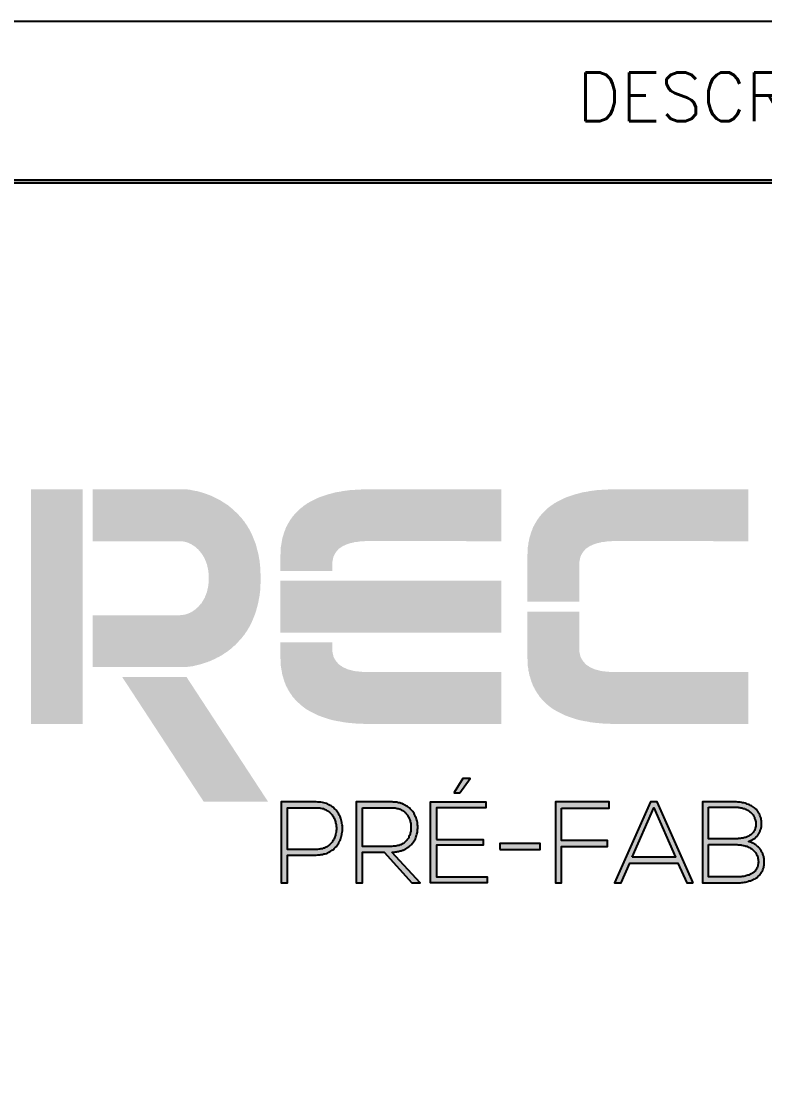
# Model space of a CAD drawing. Header units: centimetres. Extents: x 1658 to 27871, y 8240 to 11444.
# Drawn here: x 10559.9 to 10732, y 8537.5 to 8780.7 of the extents above; entities that cross this region are included whole.
import ezdxf
from ezdxf.enums import TextEntityAlignment as Align

# ---------------------------------------------------------------- set-up
doc = ezdxf.new("R2010")
doc.units = ezdxf.units.CM
doc.header["$LTSCALE"] = 50
doc.header["$MEASUREMENT"] = 0
doc.layers.add('FORMATO-PRECON', color=2, linetype='Continuous')
doc.styles.add('PRECON-ROMANS', font='romans.shx')
doc.styles.add('ROMANS', font='ROMANS.SHX', dxfattribs={"oblique": 15, "height": 3})

# ---------------------------------------------------------------- blocks, each defined once
blk = doc.blocks.new('CARIMBO')
at = {"linetype": 'Continuous', "true_color": 0x9c0000}
for points in [[(-1508.24, 332.34), (-1492.22, 332.34), (-1492.22, 404.68), (-1508.24, 404.68)], [(-1437.4, 377.27), (-1437.4, 377), (-1437.4, 376.8), (-1437.4, 376.52), (-1437.4, 376.25), (-1437.4, 376.05), (-1437.4, 375.77), (-1437.4, 375.57), (-1437.47, 375.36), (-1437.47, 375.09), (-1437.47, 374.89), (-1437.47, 374.68), (-1437.47, 374.48), (-1437.47, 374.27), (-1437.53, 374.07), (-1437.53, 373.86), (-1437.53, 373.66), (-1437.53, 373.45), (-1437.6, 373.25), (-1437.6, 372.84), (-1437.67, 372.5), (-1437.74, 372.09), (-1437.74, 371.75), (-1437.81, 371.41), (-1437.88, 371.07), (-1437.94, 370.8), (-1438.08, 369.91), (-1438.28, 369.09), (-1438.49, 368.34), (-1438.69, 367.59), (-1438.9, 366.84), (-1439.17, 366.09), (-1439.44, 365.41), (-1439.72, 364.73), (-1439.99, 364.05), (-1440.33, 363.36), (-1440.6, 362.75), (-1440.94, 362.14), (-1441.28, 361.59), (-1441.63, 360.98), (-1442.03, 360.43), (-1442.38, 359.89), (-1442.78, 359.41), (-1443.19, 358.86), (-1443.6, 358.39), (-1444.01, 357.98), (-1444.42, 357.5), (-1444.83, 357.09), (-1445.24, 356.61), (-1445.72, 356.27), (-1446.13, 355.86), (-1446.6, 355.45), (-1447.08, 355.11), (-1447.49, 354.77), (-1447.97, 354.43), (-1448.44, 354.16), (-1448.92, 353.82), (-1449.33, 353.55), (-1449.81, 353.27), (-1450.28, 353), (-1450.76, 352.8), (-1451.24, 352.52), (-1451.65, 352.32), (-1452.13, 352.11), (-1452.6, 351.91), (-1453.01, 351.7), (-1453.49, 351.57), (-1453.9, 351.36), (-1454.38, 351.23), (-1454.78, 351.09), (-1455.19, 350.95), (-1455.67, 350.82), (-1456.08, 350.68), (-1456.49, 350.61), (-1456.83, 350.48), (-1457.24, 350.41), (-1457.58, 350.34), (-1457.99, 350.2), (-1458.33, 350.14), (-1458.67, 350.14), (-1459.01, 350.07), (-1459.28, 350), (-1459.63, 350), (-1459.9, 349.93), (-1460.17, 349.93), (-1460.44, 349.86), (-1460.65, 349.86), (-1460.92, 349.86), (-1461.13, 349.86), (-1461.33, 349.86), (-1489.22, 349.86), (-1489.22, 365.82), (-1462.42, 365.82), (-1462.01, 365.89), (-1461.67, 365.89), (-1461.33, 365.95), (-1460.92, 366.02), (-1460.58, 366.09), (-1460.17, 366.23), (-1459.97, 366.3), (-1459.76, 366.36), (-1459.63, 366.43), (-1459.42, 366.5), (-1459.22, 366.57), (-1459.01, 366.7), (-1458.81, 366.77), (-1458.67, 366.91), (-1458.47, 366.98), (-1458.26, 367.11), (-1458.06, 367.25), (-1457.92, 367.39), (-1457.72, 367.52), (-1457.51, 367.66), (-1457.38, 367.8), (-1457.17, 367.93), (-1457.03, 368.07), (-1456.83, 368.27), (-1456.63, 368.41), (-1456.49, 368.61), (-1456.35, 368.75), (-1456.15, 368.95), (-1456.01, 369.16), (-1455.87, 369.36), (-1455.67, 369.5), (-1455.53, 369.7), (-1455.4, 369.98), (-1455.26, 370.18), (-1455.13, 370.39), (-1454.99, 370.66), (-1454.85, 370.86), (-1454.72, 371.14), (-1454.58, 371.34), (-1454.51, 371.61), (-1454.38, 371.89), (-1454.24, 372.16), (-1454.17, 372.43), (-1454.1, 372.7), (-1453.97, 372.98), (-1453.9, 373.25), (-1453.83, 373.59), (-1453.76, 373.86), (-1453.69, 374.2), (-1453.63, 374.48), (-1453.56, 374.82), (-1453.49, 375.16), (-1453.49, 375.5), (-1453.42, 375.84), (-1453.42, 376.18), (-1453.42, 376.52), (-1453.42, 376.86), (-1453.42, 377.27), (-1453.42, 377.61), (-1453.42, 378.02), (-1453.42, 378.36), (-1453.42, 378.7), (-1453.49, 379.05), (-1453.49, 379.39), (-1453.56, 379.73), (-1453.63, 380), (-1453.69, 380.34), (-1453.76, 380.68), (-1453.83, 380.95), (-1453.9, 381.3), (-1453.97, 381.57), (-1454.1, 381.84), (-1454.17, 382.11), (-1454.24, 382.39), (-1454.38, 382.66), (-1454.51, 382.93), (-1454.58, 383.2), (-1454.72, 383.41), (-1454.85, 383.68), (-1454.99, 383.89), (-1455.13, 384.16), (-1455.26, 384.36), (-1455.4, 384.57), (-1455.53, 384.77), (-1455.67, 384.98), (-1455.87, 385.18), (-1456.01, 385.39), (-1456.15, 385.59), (-1456.35, 385.8), (-1456.49, 385.93), (-1456.63, 386.14), (-1456.83, 386.27), (-1457.03, 386.48), (-1457.17, 386.61), (-1457.38, 386.75), (-1457.51, 386.89), (-1457.72, 387.02), (-1457.92, 387.16), (-1458.06, 387.3), (-1458.26, 387.43), (-1458.47, 387.5), (-1458.67, 387.64), (-1458.81, 387.77), (-1459.01, 387.84), (-1459.22, 387.91), (-1459.42, 388.05), (-1459.63, 388.11), (-1459.76, 388.18), (-1459.97, 388.25), (-1460.17, 388.32), (-1460.58, 388.45), (-1460.92, 388.52), (-1461.33, 388.59), (-1461.67, 388.66), (-1462.01, 388.66), (-1462.42, 388.66), (-1489.22, 388.66), (-1489.22, 404.68), (-1461.33, 404.68), (-1461.13, 404.68), (-1460.92, 404.68), (-1460.65, 404.68), (-1460.44, 404.61), (-1460.17, 404.61), (-1459.9, 404.61), (-1459.63, 404.55), (-1459.28, 404.55), (-1459.01, 404.48), (-1458.67, 404.41), (-1458.33, 404.34), (-1457.99, 404.27), (-1457.65, 404.2), (-1457.24, 404.14), (-1456.83, 404.07), (-1456.49, 403.93), (-1456.08, 403.86), (-1455.67, 403.73), (-1455.26, 403.59), (-1454.78, 403.45), (-1454.38, 403.32), (-1453.97, 403.18), (-1453.49, 402.98), (-1453.08, 402.84), (-1452.6, 402.64), (-1452.13, 402.43), (-1451.72, 402.23), (-1451.24, 401.95), (-1450.76, 401.75), (-1450.28, 401.48), (-1449.81, 401.27), (-1449.4, 401), (-1448.92, 400.66), (-1448.44, 400.39), (-1447.97, 400.05), (-1447.49, 399.77), (-1447.08, 399.43), (-1446.6, 399.02), (-1446.19, 398.68), (-1445.72, 398.27), (-1445.31, 397.86), (-1444.83, 397.45), (-1444.42, 397.05), (-1444.01, 396.57), (-1443.6, 396.16), (-1443.19, 395.68), (-1442.78, 395.14), (-1442.38, 394.66), (-1442.03, 394.11), (-1441.63, 393.57), (-1441.28, 392.95), (-1440.94, 392.41), (-1440.6, 391.8), (-1440.33, 391.18), (-1439.99, 390.5), (-1439.72, 389.82), (-1439.44, 389.14), (-1439.17, 388.45), (-1438.9, 387.77), (-1438.69, 387.02), (-1438.49, 386.2), (-1438.28, 385.45), (-1438.08, 384.64), (-1437.94, 383.82), (-1437.88, 383.48), (-1437.81, 383.14), (-1437.74, 382.8), (-1437.74, 382.45), (-1437.67, 382.05), (-1437.6, 381.64), (-1437.6, 381.43), (-1437.6, 381.3), (-1437.6, 381.09), (-1437.53, 380.82), (-1437.53, 380.61), (-1437.53, 380.41), (-1437.53, 380.2), (-1437.47, 380), (-1437.47, 379.8), (-1437.47, 379.59), (-1437.47, 379.32), (-1437.47, 379.11), (-1437.47, 378.91), (-1437.4, 378.64), (-1437.4, 378.43), (-1437.4, 378.23), (-1437.4, 377.95), (-1437.4, 377.75), (-1437.4, 377.48)], [(-1363.15, 388.66), (-1363.15, 404.68), (-1403.92, 404.68), (-1405.15, 404.68), (-1406.37, 404.61), (-1407.53, 404.55), (-1408.69, 404.48), (-1409.85, 404.41), (-1410.87, 404.27), (-1411.97, 404.14), (-1412.92, 403.93), (-1413.88, 403.8), (-1414.83, 403.59), (-1415.72, 403.32), (-1416.6, 403.11), (-1417.42, 402.84), (-1418.24, 402.57), (-1418.99, 402.3), (-1419.74, 402.02), (-1420.42, 401.68), (-1421.1, 401.34), (-1421.78, 401), (-1422.4, 400.66), (-1423.01, 400.32), (-1423.56, 399.91), (-1424.1, 399.57), (-1424.58, 399.16), (-1425.13, 398.75), (-1425.53, 398.34), (-1426.01, 397.93), (-1426.42, 397.52), (-1426.83, 397.11), (-1427.17, 396.64), (-1427.58, 396.23), (-1427.85, 395.75), (-1428.19, 395.34), (-1428.47, 394.86), (-1428.74, 394.39), (-1429.01, 393.98), (-1429.22, 393.5), (-1429.49, 393.09), (-1429.69, 392.61), (-1429.83, 392.14), (-1430.03, 391.73), (-1430.17, 391.25), (-1430.31, 390.84), (-1430.44, 390.36), (-1430.58, 389.95), (-1430.72, 389.48), (-1430.78, 389.07), (-1430.85, 388.66), (-1430.92, 388.25), (-1430.99, 387.84), (-1431.06, 387.43), (-1431.13, 387.09), (-1431.19, 386.68), (-1431.19, 386.34), (-1431.26, 386), (-1431.26, 385.66), (-1431.26, 385.32), (-1431.26, 384.98), (-1431.26, 384.7), (-1431.33, 384.36), (-1431.33, 384.09), (-1431.33, 383.89), (-1431.33, 383.61), (-1431.33, 383.41), (-1431.33, 379.52), (-1415.31, 379.52), (-1415.31, 380.82), (-1415.31, 381.02), (-1415.31, 381.3), (-1415.31, 381.57), (-1415.31, 381.91), (-1415.24, 382.18), (-1415.24, 382.45), (-1415.17, 382.8), (-1415.1, 383.14), (-1415.03, 383.48), (-1414.97, 383.75), (-1414.83, 384.09), (-1414.69, 384.43), (-1414.49, 384.77), (-1414.28, 385.11), (-1414.08, 385.39), (-1413.94, 385.59), (-1413.81, 385.73), (-1413.67, 385.86), (-1413.53, 386), (-1413.4, 386.2), (-1413.26, 386.34), (-1413.06, 386.48), (-1412.85, 386.61), (-1412.65, 386.75), (-1412.44, 386.89), (-1412.24, 387.02), (-1412.03, 387.16), (-1411.76, 387.3), (-1411.56, 387.36), (-1411.28, 387.5), (-1411.01, 387.64), (-1410.74, 387.7), (-1410.47, 387.84), (-1410.13, 387.91), (-1409.78, 388.05), (-1409.51, 388.11), (-1409.17, 388.18), (-1408.76, 388.25), (-1408.42, 388.39), (-1408.01, 388.39), (-1407.6, 388.45), (-1407.19, 388.52), (-1406.78, 388.59), (-1406.31, 388.59), (-1405.9, 388.66), (-1405.42, 388.66), (-1404.94, 388.73), (-1404.4, 388.73), (-1403.92, 388.73)], [(-1286.99, 388.66), (-1286.99, 404.68), (-1327.76, 404.68), (-1328.99, 404.68), (-1330.22, 404.61), (-1331.44, 404.55), (-1332.53, 404.48), (-1333.69, 404.41), (-1334.72, 404.27), (-1335.81, 404.14), (-1336.76, 403.93), (-1337.72, 403.8), (-1338.67, 403.59), (-1339.56, 403.32), (-1340.44, 403.11), (-1341.26, 402.84), (-1342.08, 402.57), (-1342.83, 402.3), (-1343.58, 402.02), (-1344.26, 401.68), (-1344.94, 401.34), (-1345.63, 401), (-1346.24, 400.66), (-1346.85, 400.32), (-1347.4, 399.91), (-1347.94, 399.57), (-1348.49, 399.16), (-1348.97, 398.75), (-1349.44, 398.34), (-1349.85, 397.93), (-1350.26, 397.52), (-1350.67, 397.11), (-1351.01, 396.64), (-1351.42, 396.23), (-1351.69, 395.75), (-1352.03, 395.34), (-1352.31, 394.86), (-1352.58, 394.39), (-1352.85, 393.98), (-1353.06, 393.5), (-1353.33, 393.09), (-1353.53, 392.61), (-1353.67, 392.14), (-1353.88, 391.73), (-1354.01, 391.25), (-1354.15, 390.84), (-1354.28, 390.36), (-1354.42, 389.95), (-1354.56, 389.48), (-1354.62, 389.07), (-1354.69, 388.66), (-1354.83, 388.25), (-1354.83, 387.84), (-1354.9, 387.43), (-1354.97, 387.09), (-1355.03, 386.68), (-1355.03, 386.34), (-1355.1, 386), (-1355.1, 385.66), (-1355.1, 385.32), (-1355.1, 384.98), (-1355.1, 384.7), (-1355.17, 384.36), (-1355.17, 384.09), (-1355.17, 383.89), (-1355.17, 383.61), (-1355.17, 383.41), (-1355.17, 370.05), (-1339.15, 370.05), (-1339.15, 380.82), (-1339.15, 381.02), (-1339.15, 381.3), (-1339.15, 381.57), (-1339.15, 381.91), (-1339.08, 382.18), (-1339.08, 382.45), (-1339.01, 382.8), (-1338.94, 383.14), (-1338.87, 383.48), (-1338.81, 383.75), (-1338.67, 384.09), (-1338.53, 384.43), (-1338.33, 384.77), (-1338.12, 385.11), (-1337.92, 385.39), (-1337.78, 385.59), (-1337.65, 385.73), (-1337.51, 385.86), (-1337.38, 386), (-1337.24, 386.2), (-1337.1, 386.34), (-1336.9, 386.48), (-1336.69, 386.61), (-1336.49, 386.75), (-1336.28, 386.89), (-1336.08, 387.02), (-1335.88, 387.16), (-1335.6, 387.3), (-1335.4, 387.36), (-1335.13, 387.5), (-1334.85, 387.64), (-1334.58, 387.7), (-1334.31, 387.84), (-1333.97, 387.91), (-1333.63, 388.05), (-1333.35, 388.11), (-1333.01, 388.18), (-1332.6, 388.25), (-1332.26, 388.39), (-1331.85, 388.39), (-1331.44, 388.45), (-1331.03, 388.52), (-1330.63, 388.59), (-1330.15, 388.59), (-1329.74, 388.66), (-1329.26, 388.66), (-1328.78, 388.73), (-1328.24, 388.73), (-1327.76, 388.73)], [(-1431.33, 360.5), (-1363.15, 360.5), (-1363.15, 376.52), (-1431.33, 376.52)], [(-1286.99, 348.3), (-1286.99, 332.34), (-1327.76, 332.34), (-1328.99, 332.34), (-1330.22, 332.41), (-1331.44, 332.41), (-1332.53, 332.55), (-1333.69, 332.61), (-1334.72, 332.75), (-1335.81, 332.89), (-1336.76, 333.09), (-1337.72, 333.23), (-1338.67, 333.43), (-1339.56, 333.64), (-1340.44, 333.91), (-1341.26, 334.18), (-1342.08, 334.45), (-1342.83, 334.73), (-1343.58, 335), (-1344.26, 335.34), (-1344.94, 335.68), (-1345.63, 336.02), (-1346.24, 336.36), (-1346.85, 336.7), (-1347.4, 337.05), (-1347.94, 337.45), (-1348.49, 337.86), (-1348.97, 338.27), (-1349.44, 338.68), (-1349.85, 339.09), (-1350.26, 339.5), (-1350.67, 339.91), (-1351.01, 340.39), (-1351.42, 340.8), (-1351.69, 341.27), (-1352.03, 341.68), (-1352.31, 342.16), (-1352.58, 342.57), (-1352.85, 343.05), (-1353.06, 343.52), (-1353.33, 343.93), (-1353.53, 344.41), (-1353.67, 344.89), (-1353.88, 345.3), (-1354.01, 345.77), (-1354.15, 346.18), (-1354.28, 346.66), (-1354.42, 347.07), (-1354.56, 347.48), (-1354.62, 347.95), (-1354.69, 348.36), (-1354.83, 348.77), (-1354.83, 349.18), (-1354.9, 349.59), (-1354.97, 349.93), (-1355.03, 350.34), (-1355.03, 350.68), (-1355.1, 351.02), (-1355.1, 351.36), (-1355.1, 351.7), (-1355.1, 352.05), (-1355.1, 352.32), (-1355.17, 352.66), (-1355.17, 352.93), (-1355.17, 353.14), (-1355.17, 353.41), (-1355.17, 353.61), (-1355.17, 366.98), (-1339.15, 366.98), (-1339.15, 356.2), (-1339.15, 356), (-1339.15, 355.73), (-1339.15, 355.45), (-1339.15, 355.11), (-1339.08, 354.84), (-1339.08, 354.5), (-1339.01, 354.23), (-1338.94, 353.89), (-1338.87, 353.55), (-1338.81, 353.2), (-1338.67, 352.93), (-1338.53, 352.59), (-1338.33, 352.25), (-1338.12, 351.91), (-1337.92, 351.64), (-1337.78, 351.43), (-1337.65, 351.3), (-1337.51, 351.16), (-1337.38, 350.95), (-1337.24, 350.82), (-1337.1, 350.68), (-1336.9, 350.55), (-1336.69, 350.41), (-1336.49, 350.27), (-1336.28, 350.14), (-1336.08, 350), (-1335.88, 349.86), (-1335.6, 349.73), (-1335.4, 349.59), (-1335.13, 349.52), (-1334.85, 349.39), (-1334.58, 349.25), (-1334.31, 349.18), (-1333.97, 349.05), (-1333.63, 348.98), (-1333.35, 348.91), (-1333.01, 348.84), (-1332.6, 348.7), (-1332.26, 348.64), (-1331.85, 348.57), (-1331.44, 348.57), (-1331.03, 348.5), (-1330.63, 348.43), (-1330.15, 348.43), (-1329.74, 348.36), (-1329.26, 348.36), (-1328.78, 348.3), (-1328.24, 348.3), (-1327.76, 348.3)], [(-1363.15, 348.3), (-1363.15, 332.34), (-1403.92, 332.34), (-1405.15, 332.34), (-1406.37, 332.41), (-1407.53, 332.41), (-1408.69, 332.55), (-1409.85, 332.61), (-1410.87, 332.75), (-1411.97, 332.89), (-1412.92, 333.09), (-1413.88, 333.23), (-1414.83, 333.43), (-1415.72, 333.64), (-1416.6, 333.91), (-1417.42, 334.18), (-1418.24, 334.45), (-1418.99, 334.73), (-1419.74, 335), (-1420.42, 335.34), (-1421.1, 335.68), (-1421.78, 336.02), (-1422.4, 336.36), (-1423.01, 336.7), (-1423.56, 337.05), (-1424.1, 337.45), (-1424.58, 337.86), (-1425.13, 338.27), (-1425.53, 338.68), (-1426.01, 339.09), (-1426.42, 339.5), (-1426.83, 339.91), (-1427.17, 340.39), (-1427.58, 340.8), (-1427.85, 341.27), (-1428.19, 341.68), (-1428.47, 342.16), (-1428.74, 342.57), (-1429.01, 343.05), (-1429.22, 343.52), (-1429.49, 343.93), (-1429.69, 344.41), (-1429.83, 344.89), (-1430.03, 345.3), (-1430.17, 345.77), (-1430.31, 346.18), (-1430.44, 346.66), (-1430.58, 347.07), (-1430.72, 347.48), (-1430.78, 347.95), (-1430.85, 348.36), (-1430.92, 348.77), (-1430.99, 349.18), (-1431.06, 349.59), (-1431.13, 349.93), (-1431.19, 350.34), (-1431.19, 350.68), (-1431.26, 351.02), (-1431.26, 351.36), (-1431.26, 351.7), (-1431.26, 352.05), (-1431.26, 352.32), (-1431.33, 352.66), (-1431.33, 352.93), (-1431.33, 353.14), (-1431.33, 353.41), (-1431.33, 353.61), (-1431.33, 357.5), (-1415.31, 357.5), (-1415.31, 356.2), (-1415.31, 356), (-1415.31, 355.73), (-1415.31, 355.45), (-1415.31, 355.11), (-1415.24, 354.84), (-1415.24, 354.5), (-1415.17, 354.23), (-1415.1, 353.89), (-1415.03, 353.55), (-1414.97, 353.2), (-1414.83, 352.93), (-1414.69, 352.59), (-1414.49, 352.25), (-1414.28, 351.91), (-1414.08, 351.64), (-1413.94, 351.43), (-1413.81, 351.3), (-1413.67, 351.16), (-1413.53, 350.95), (-1413.4, 350.82), (-1413.26, 350.68), (-1413.06, 350.55), (-1412.85, 350.41), (-1412.65, 350.27), (-1412.44, 350.14), (-1412.24, 350), (-1412.03, 349.86), (-1411.76, 349.73), (-1411.56, 349.59), (-1411.28, 349.52), (-1411.01, 349.39), (-1410.74, 349.25), (-1410.47, 349.18), (-1410.13, 349.05), (-1409.78, 348.98), (-1409.51, 348.91), (-1409.17, 348.84), (-1408.76, 348.7), (-1408.42, 348.64), (-1408.01, 348.57), (-1407.6, 348.57), (-1407.19, 348.5), (-1406.78, 348.43), (-1406.31, 348.43), (-1405.9, 348.36), (-1405.42, 348.36), (-1404.94, 348.3), (-1404.4, 348.3), (-1403.92, 348.3)], [(-1480.08, 346.8), (-1460.24, 346.8), (-1435.08, 308.34), (-1454.92, 308.34)]]:
    blk.add_hatch(color=14, dxfattribs=at).paths.add_polyline_path(points)
at = {"linetype": 'Continuous', "true_color": 0x575854}
for points in [[(-1372.76, 315.5), (-1375.01, 315.5), (-1377.67, 311.2), (-1377.67, 311.07), (-1375.97, 311.07)], [(-1367.58, 285.16), (-1383.19, 285.16), (-1383.19, 294.98), (-1368.74, 294.98), (-1368.74, 296.75), (-1383.19, 296.75), (-1383.19, 306.5), (-1367.99, 306.5), (-1367.99, 308.34), (-1385.03, 308.34), (-1385.03, 283.32), (-1367.58, 283.32)], [(-1330.42, 296.41), (-1344.6, 296.41), (-1344.6, 306.36), (-1329.88, 306.36), (-1329.88, 308.34), (-1346.51, 308.34), (-1346.51, 283.32), (-1344.6, 283.32), (-1344.6, 294.57), (-1330.42, 294.57)], [(-1351.22, 295.45), (-1363.63, 295.45), (-1363.63, 293.61), (-1351.22, 293.61)]]:
    blk.add_hatch(color=251, dxfattribs=at).paths.add_polyline_path(points)
h = blk.add_hatch(color=251, dxfattribs=at)
h.paths.add_polyline_path([(-1415.99, 293), (-1415.65, 293.2), (-1415.31, 293.48), (-1414.97, 293.68), (-1414.69, 293.95), (-1414.42, 294.23), (-1414.15, 294.5), (-1413.94, 294.77), (-1413.67, 295.11), (-1413.47, 295.39), (-1413.26, 295.73), (-1413.13, 296.07), (-1412.92, 296.41), (-1412.78, 296.75), (-1412.65, 297.09), (-1412.51, 297.5), (-1412.44, 297.84), (-1412.38, 298.25), (-1412.31, 298.59), (-1412.24, 299), (-1412.17, 299.34), (-1412.17, 299.75), (-1412.17, 300.16), (-1412.17, 300.5), (-1412.17, 300.91), (-1412.24, 301.25), (-1412.31, 301.66), (-1412.38, 302), (-1412.44, 302.41), (-1412.51, 302.75), (-1412.65, 303.16), (-1412.78, 303.5), (-1412.92, 303.84), (-1413.13, 304.18), (-1413.26, 304.52), (-1413.47, 304.86), (-1413.67, 305.14), (-1413.94, 305.48), (-1414.15, 305.75), (-1414.42, 306.02), (-1414.69, 306.3), (-1414.97, 306.57), (-1415.31, 306.77), (-1415.65, 307.05), (-1415.99, 307.25), (-1416.33, 307.45), (-1416.67, 307.59), (-1417.08, 307.8), (-1417.49, 307.93), (-1417.9, 308), (-1418.31, 308.14), (-1418.78, 308.2), (-1419.19, 308.27), (-1419.74, 308.27), (-1420.22, 308.34), (-1420.56, 308.34), (-1420.9, 308.34), (-1421.24, 308.34), (-1421.58, 308.34), (-1421.92, 308.34), (-1422.26, 308.34), (-1422.53, 308.34), (-1422.88, 308.34), (-1423.22, 308.34), (-1423.56, 308.34), (-1423.9, 308.34), (-1424.24, 308.34), (-1424.58, 308.34), (-1424.92, 308.34), (-1425.26, 308.34), (-1425.6, 308.34), (-1425.94, 308.34), (-1426.28, 308.34), (-1426.63, 308.34), (-1426.97, 308.34), (-1427.31, 308.34), (-1427.65, 308.34), (-1427.99, 308.34), (-1428.33, 308.34), (-1428.67, 308.34), (-1429.01, 308.34), (-1429.35, 308.34), (-1429.69, 308.34), (-1430.03, 308.34), (-1430.38, 308.34), (-1430.72, 308.34), (-1431.06, 308.34), (-1431.06, 283.32), (-1429.15, 283.32), (-1429.15, 291.91), (-1420.22, 291.91), (-1419.74, 291.98), (-1419.19, 291.98), (-1418.78, 292.05), (-1418.31, 292.11), (-1417.9, 292.25), (-1417.49, 292.32), (-1417.08, 292.45), (-1416.67, 292.66), (-1416.33, 292.8)])
h.paths.add_polyline_path([(-1418.44, 293.89), (-1418.78, 293.82), (-1419.13, 293.75), (-1419.47, 293.75), (-1419.81, 293.68), (-1420.22, 293.68), (-1429.15, 293.68), (-1429.15, 306.5), (-1420.22, 306.5), (-1419.81, 306.5), (-1419.47, 306.5), (-1419.13, 306.43), (-1418.78, 306.36), (-1418.44, 306.3), (-1418.1, 306.23), (-1417.83, 306.09), (-1417.49, 305.95), (-1417.22, 305.82), (-1416.94, 305.68), (-1416.67, 305.55), (-1416.47, 305.34), (-1416.19, 305.14), (-1415.99, 304.93), (-1415.78, 304.73), (-1415.58, 304.52), (-1415.38, 304.32), (-1415.24, 304.05), (-1415.03, 303.84), (-1414.9, 303.57), (-1414.76, 303.3), (-1414.63, 303.02), (-1414.49, 302.75), (-1414.42, 302.48), (-1414.35, 302.2), (-1414.28, 301.86), (-1414.22, 301.59), (-1414.15, 301.32), (-1414.08, 300.98), (-1414.08, 300.7), (-1414.01, 300.43), (-1414.01, 300.09), (-1414.01, 299.82), (-1414.08, 299.48), (-1414.08, 299.2), (-1414.15, 298.93), (-1414.22, 298.59), (-1414.28, 298.32), (-1414.35, 298.05), (-1414.42, 297.77), (-1414.49, 297.5), (-1414.63, 297.23), (-1414.76, 296.95), (-1414.9, 296.68), (-1415.03, 296.41), (-1415.24, 296.14), (-1415.38, 295.93), (-1415.58, 295.73), (-1415.78, 295.45), (-1415.99, 295.25), (-1416.19, 295.05), (-1416.47, 294.91), (-1416.67, 294.7), (-1416.94, 294.5), (-1417.22, 294.36), (-1417.49, 294.23), (-1417.83, 294.09), (-1418.1, 294.02)], flags=16)
h = blk.add_hatch(color=251, dxfattribs=at)
h.paths.add_polyline_path([(-1394.44, 293.2), (-1394.17, 293.2), (-1393.97, 293.27), (-1393.83, 293.34), (-1393.63, 293.41), (-1393.22, 293.55), (-1393.01, 293.68), (-1392.67, 293.82), (-1392.33, 294.02), (-1392.06, 294.23), (-1391.72, 294.43), (-1391.44, 294.64), (-1391.17, 294.91), (-1390.9, 295.18), (-1390.69, 295.45), (-1390.42, 295.73), (-1390.22, 296), (-1390.01, 296.34), (-1389.88, 296.61), (-1389.67, 296.95), (-1389.53, 297.3), (-1389.4, 297.64), (-1389.33, 297.98), (-1389.19, 298.32), (-1389.13, 298.66), (-1389.06, 299), (-1388.99, 299.41), (-1388.99, 299.75), (-1388.92, 300.16), (-1388.92, 300.5), (-1388.92, 300.91), (-1388.99, 301.25), (-1388.99, 301.59), (-1389.06, 302), (-1389.13, 302.34), (-1389.26, 302.68), (-1389.33, 303.02), (-1389.47, 303.36), (-1389.6, 303.7), (-1389.74, 304.05), (-1389.94, 304.39), (-1390.08, 304.73), (-1390.28, 305), (-1390.49, 305.34), (-1390.76, 305.61), (-1390.97, 305.89), (-1391.24, 306.16), (-1391.51, 306.43), (-1391.85, 306.64), (-1392.13, 306.91), (-1392.47, 307.11), (-1392.81, 307.32), (-1393.15, 307.45), (-1393.35, 307.59), (-1393.56, 307.66), (-1393.69, 307.73), (-1393.9, 307.8), (-1394.1, 307.86), (-1394.31, 307.93), (-1394.72, 308.07), (-1394.92, 308.07), (-1395.19, 308.14), (-1395.4, 308.2), (-1395.6, 308.2), (-1395.88, 308.27), (-1396.08, 308.27), (-1396.28, 308.27), (-1396.56, 308.27), (-1396.83, 308.34), (-1397.03, 308.34), (-1397.38, 308.34), (-1397.72, 308.34), (-1398.06, 308.34), (-1398.4, 308.34), (-1398.74, 308.34), (-1399.08, 308.34), (-1399.42, 308.34), (-1399.76, 308.34), (-1400.1, 308.34), (-1400.44, 308.34), (-1400.78, 308.34), (-1401.13, 308.34), (-1401.47, 308.34), (-1401.81, 308.34), (-1402.15, 308.34), (-1402.49, 308.34), (-1402.83, 308.34), (-1403.17, 308.34), (-1403.51, 308.34), (-1403.85, 308.34), (-1404.19, 308.34), (-1404.53, 308.34), (-1404.88, 308.34), (-1405.22, 308.34), (-1405.56, 308.34), (-1405.9, 308.34), (-1406.24, 308.34), (-1406.58, 308.34), (-1406.92, 308.34), (-1407.26, 308.34), (-1407.6, 308.34), (-1407.94, 308.34), (-1407.94, 283.32), (-1406.03, 283.32), (-1406.03, 292.8), (-1399.28, 292.8), (-1390.76, 283.32), (-1388.24, 283.32), (-1396.97, 292.86), (-1396.69, 292.86), (-1396.22, 292.86), (-1395.94, 292.93), (-1395.74, 292.93), (-1395.47, 292.93), (-1395.26, 293), (-1395.06, 293), (-1394.85, 293.07)])
h.paths.add_polyline_path([(-1406.03, 294.57), (-1406.03, 306.5), (-1397.03, 306.5), (-1396.69, 306.5), (-1396.28, 306.5), (-1395.94, 306.43), (-1395.6, 306.36), (-1395.26, 306.3), (-1394.99, 306.23), (-1394.65, 306.16), (-1394.37, 306.02), (-1394.1, 305.89), (-1393.83, 305.75), (-1393.56, 305.61), (-1393.35, 305.41), (-1393.08, 305.2), (-1392.88, 305.07), (-1392.67, 304.86), (-1392.47, 304.66), (-1392.33, 304.45), (-1392.13, 304.18), (-1391.99, 303.98), (-1391.85, 303.7), (-1391.72, 303.5), (-1391.58, 303.23), (-1391.44, 303.02), (-1391.38, 302.75), (-1391.31, 302.48), (-1391.24, 302.2), (-1391.17, 301.93), (-1391.1, 301.66), (-1391.03, 301.39), (-1391.03, 301.11), (-1391.03, 300.84), (-1391.03, 300.57), (-1391.03, 300.23), (-1391.03, 299.89), (-1391.1, 299.61), (-1391.1, 299.27), (-1391.17, 299), (-1391.24, 298.73), (-1391.31, 298.39), (-1391.38, 298.11), (-1391.51, 297.91), (-1391.65, 297.64), (-1391.72, 297.36), (-1391.85, 297.09), (-1391.99, 296.89), (-1392.19, 296.68), (-1392.33, 296.48), (-1392.53, 296.27), (-1392.74, 296.07), (-1392.94, 295.86), (-1393.15, 295.73), (-1393.42, 295.52), (-1393.63, 295.39), (-1393.9, 295.25), (-1394.17, 295.11), (-1394.44, 295.05), (-1394.78, 294.91), (-1395.06, 294.84), (-1395.4, 294.77), (-1395.74, 294.7), (-1396.15, 294.64), (-1396.49, 294.64), (-1396.9, 294.57), (-1397.03, 294.57), (-1397.24, 294.57)], flags=16)
h = blk.add_hatch(color=251, dxfattribs=at)
h.paths.add_polyline_path([(-1315.08, 308.34), (-1317.13, 308.34), (-1328.24, 283.32), (-1326.19, 283.32), (-1323.53, 289.45), (-1308.74, 289.45), (-1306.01, 283.32), (-1303.97, 283.32)])
h.paths.add_polyline_path([(-1322.78, 291.23), (-1316.1, 306.43), (-1309.49, 291.23)], flags=16)
h = blk.add_hatch(color=251, dxfattribs=at)
h.paths.add_polyline_path([(-1286.92, 296.14), (-1286.72, 296.2), (-1286.31, 296.34), (-1286.03, 296.48), (-1285.83, 296.55), (-1285.69, 296.68), (-1285.49, 296.82), (-1285.28, 296.95), (-1285.08, 297.02), (-1284.94, 297.16), (-1284.74, 297.36), (-1284.6, 297.5), (-1284.47, 297.64), (-1284.26, 297.77), (-1284.13, 297.98), (-1283.99, 298.11), (-1283.85, 298.32), (-1283.78, 298.45), (-1283.65, 298.66), (-1283.58, 298.86), (-1283.44, 299.07), (-1283.38, 299.27), (-1283.31, 299.48), (-1283.24, 299.68), (-1283.17, 299.89), (-1283.03, 300.3), (-1282.97, 300.57), (-1282.97, 300.77), (-1282.97, 300.98), (-1282.9, 301.25), (-1282.9, 301.45), (-1282.9, 301.73), (-1282.97, 301.93), (-1282.97, 302.14), (-1282.97, 302.55), (-1283.03, 302.75), (-1283.03, 302.95), (-1283.1, 303.16), (-1283.17, 303.5), (-1283.31, 303.91), (-1283.44, 304.25), (-1283.58, 304.59), (-1283.78, 304.86), (-1283.99, 305.2), (-1284.19, 305.48), (-1284.4, 305.75), (-1284.6, 306.02), (-1284.88, 306.23), (-1285.15, 306.5), (-1285.42, 306.7), (-1285.69, 306.91), (-1286.03, 307.05), (-1286.31, 307.25), (-1286.65, 307.39), (-1286.99, 307.52), (-1287.33, 307.66), (-1287.67, 307.8), (-1288.01, 307.93), (-1288.35, 308), (-1288.76, 308.07), (-1289.1, 308.14), (-1289.51, 308.2), (-1289.85, 308.27), (-1290.26, 308.27), (-1290.67, 308.34), (-1291.01, 308.34), (-1291.35, 308.34), (-1291.69, 308.34), (-1292.03, 308.34), (-1292.38, 308.34), (-1292.72, 308.34), (-1292.99, 308.34), (-1293.33, 308.34), (-1293.67, 308.34), (-1293.94, 308.34), (-1294.28, 308.34), (-1294.56, 308.34), (-1294.9, 308.34), (-1295.17, 308.34), (-1295.51, 308.34), (-1295.78, 308.34), (-1296.13, 308.34), (-1296.4, 308.34), (-1296.74, 308.34), (-1297.01, 308.34), (-1297.35, 308.34), (-1297.63, 308.34), (-1297.97, 308.34), (-1298.31, 308.34), (-1298.58, 308.34), (-1298.92, 308.34), (-1299.19, 308.34), (-1299.53, 308.34), (-1299.88, 308.34), (-1300.22, 308.34), (-1300.49, 308.34), (-1300.83, 308.34), (-1301.17, 308.34), (-1301.17, 283.32), (-1300.83, 283.32), (-1300.49, 283.32), (-1300.15, 283.32), (-1299.88, 283.32), (-1299.53, 283.32), (-1299.19, 283.32), (-1298.92, 283.32), (-1298.58, 283.32), (-1298.24, 283.32), (-1297.97, 283.32), (-1297.63, 283.32), (-1297.35, 283.32), (-1297.01, 283.32), (-1296.74, 283.32), (-1296.4, 283.32), (-1296.13, 283.32), (-1295.78, 283.32), (-1295.51, 283.32), (-1295.17, 283.32), (-1294.9, 283.32), (-1294.56, 283.32), (-1294.28, 283.32), (-1293.94, 283.32), (-1293.67, 283.32), (-1293.33, 283.32), (-1292.99, 283.32), (-1292.72, 283.32), (-1292.38, 283.32), (-1292.03, 283.32), (-1291.69, 283.32), (-1291.35, 283.32), (-1291.01, 283.32), (-1290.67, 283.32), (-1290.26, 283.32), (-1289.85, 283.32), (-1289.44, 283.39), (-1289.03, 283.45), (-1288.63, 283.45), (-1288.22, 283.52), (-1287.88, 283.59), (-1287.47, 283.66), (-1287.06, 283.8), (-1286.72, 283.93), (-1286.38, 284), (-1285.97, 284.14), (-1285.63, 284.27), (-1285.28, 284.48), (-1284.94, 284.61), (-1284.67, 284.82), (-1284.33, 285.02), (-1284.06, 285.3), (-1283.78, 285.5), (-1283.51, 285.77), (-1283.31, 286.05), (-1283.1, 286.32), (-1282.9, 286.66), (-1282.69, 287), (-1282.56, 287.34), (-1282.42, 287.68), (-1282.35, 287.89), (-1282.22, 288.3), (-1282.22, 288.5), (-1282.15, 288.7), (-1282.15, 288.91), (-1282.08, 289.11), (-1282.08, 289.39), (-1282.08, 289.59), (-1282.08, 289.86), (-1282.08, 290.34), (-1282.15, 290.61), (-1282.15, 290.89), (-1282.22, 291.16), (-1282.28, 291.43), (-1282.35, 291.64), (-1282.42, 291.91), (-1282.49, 292.18), (-1282.56, 292.39), (-1282.69, 292.66), (-1282.83, 292.86), (-1282.9, 293.07), (-1283.03, 293.34), (-1283.17, 293.55), (-1283.38, 293.75), (-1283.51, 293.95), (-1283.65, 294.16), (-1283.85, 294.36), (-1284.06, 294.5), (-1284.26, 294.7), (-1284.47, 294.84), (-1284.67, 295.05), (-1284.88, 295.18), (-1285.08, 295.32), (-1285.35, 295.45), (-1285.63, 295.59), (-1285.83, 295.73), (-1286.1, 295.86), (-1286.38, 295.93), (-1286.65, 296)])
h.paths.add_polyline_path([(-1295.58, 295.18), (-1295.31, 295.18), (-1295.03, 295.18), (-1294.76, 295.18), (-1294.49, 295.18), (-1294.28, 295.18), (-1294.01, 295.18), (-1293.74, 295.18), (-1293.47, 295.18), (-1293.19, 295.18), (-1292.92, 295.18), (-1292.72, 295.18), (-1292.44, 295.18), (-1292.17, 295.18), (-1291.9, 295.18), (-1291.63, 295.18), (-1291.35, 295.18), (-1291.08, 295.18), (-1290.81, 295.18), (-1290.47, 295.18), (-1290.19, 295.11), (-1289.85, 295.11), (-1289.58, 295.11), (-1289.24, 295.05), (-1288.97, 294.98), (-1288.63, 294.91), (-1288.35, 294.84), (-1288.01, 294.77), (-1287.74, 294.7), (-1287.47, 294.64), (-1287.19, 294.5), (-1286.92, 294.36), (-1286.65, 294.3), (-1286.38, 294.09), (-1286.17, 293.95), (-1285.9, 293.82), (-1285.69, 293.61), (-1285.49, 293.48), (-1285.28, 293.27), (-1285.08, 293.07), (-1284.88, 292.8), (-1284.74, 292.59), (-1284.6, 292.32), (-1284.47, 292.05), (-1284.33, 291.77), (-1284.19, 291.5), (-1284.13, 291.23), (-1284.06, 290.89), (-1283.99, 290.55), (-1283.99, 290.2), (-1283.92, 289.86), (-1283.99, 289.52), (-1283.99, 289.18), (-1284.06, 288.84), (-1284.13, 288.57), (-1284.19, 288.23), (-1284.33, 287.95), (-1284.47, 287.68), (-1284.6, 287.48), (-1284.81, 287.27), (-1284.94, 287), (-1285.15, 286.8), (-1285.35, 286.66), (-1285.63, 286.45), (-1285.83, 286.32), (-1286.1, 286.18), (-1286.31, 286.05), (-1286.58, 285.91), (-1286.85, 285.77), (-1287.12, 285.7), (-1287.47, 285.64), (-1287.74, 285.5), (-1288.01, 285.43), (-1288.35, 285.36), (-1288.63, 285.36), (-1288.9, 285.3), (-1289.24, 285.23), (-1289.51, 285.23), (-1289.85, 285.23), (-1290.13, 285.16), (-1290.47, 285.16), (-1290.74, 285.16), (-1291.01, 285.16), (-1299.26, 285.16), (-1299.26, 295.18), (-1298.99, 295.18), (-1298.72, 295.18), (-1298.44, 295.18), (-1298.17, 295.18), (-1297.9, 295.18), (-1297.63, 295.18), (-1297.35, 295.18), (-1297.08, 295.18), (-1296.88, 295.18), (-1296.6, 295.18), (-1296.33, 295.18), (-1296.06, 295.18), (-1295.78, 295.18)], flags=16)
h.paths.add_polyline_path([(-1299.26, 296.95), (-1299.26, 306.7), (-1291.01, 306.7), (-1290.74, 306.64), (-1290.47, 306.64), (-1290.19, 306.64), (-1289.92, 306.57), (-1289.58, 306.57), (-1289.31, 306.5), (-1289.03, 306.43), (-1288.76, 306.36), (-1288.49, 306.3), (-1288.22, 306.23), (-1287.94, 306.09), (-1287.67, 306.02), (-1287.47, 305.89), (-1287.19, 305.75), (-1286.99, 305.61), (-1286.72, 305.48), (-1286.51, 305.27), (-1286.31, 305.14), (-1286.1, 304.93), (-1285.9, 304.73), (-1285.76, 304.52), (-1285.56, 304.32), (-1285.42, 304.05), (-1285.28, 303.84), (-1285.15, 303.57), (-1285.08, 303.3), (-1284.94, 303.02), (-1284.88, 302.75), (-1284.81, 302.48), (-1284.74, 302.14), (-1284.74, 301.8), (-1284.74, 301.45), (-1284.74, 301.18), (-1284.74, 300.84), (-1284.81, 300.57), (-1284.88, 300.23), (-1284.94, 300.02), (-1285.01, 299.75), (-1285.15, 299.48), (-1285.28, 299.27), (-1285.42, 299.07), (-1285.56, 298.86), (-1285.69, 298.66), (-1285.9, 298.45), (-1286.03, 298.32), (-1286.24, 298.18), (-1286.44, 298.05), (-1286.65, 297.91), (-1286.85, 297.77), (-1287.12, 297.64), (-1287.33, 297.57), (-1287.6, 297.43), (-1287.81, 297.36), (-1288.08, 297.3), (-1288.35, 297.23), (-1288.63, 297.16), (-1288.9, 297.09), (-1289.1, 297.09), (-1289.38, 297.02), (-1289.72, 297.02), (-1289.99, 297.02), (-1290.26, 296.95), (-1290.53, 296.95), (-1290.81, 296.95)], flags=16)
at = {"color": 251, "linetype": 'Continuous', "true_color": 0x575854}
for points in [[(-1375.97, 311.07), (-1372.76, 315.5), (-1372.76, 315.5), (-1375.01, 315.5), (-1377.67, 311.2), (-1377.67, 311.07), (-1375.97, 311.07)], [(-1420.22, 291.91), (-1419.74, 291.98), (-1419.19, 291.98), (-1418.78, 292.05), (-1418.31, 292.11), (-1417.9, 292.25), (-1417.49, 292.32), (-1417.08, 292.45), (-1416.67, 292.66), (-1416.33, 292.8), (-1415.99, 293), (-1415.65, 293.2), (-1415.31, 293.48), (-1414.97, 293.68), (-1414.69, 293.95), (-1414.42, 294.23), (-1414.15, 294.5), (-1413.94, 294.77), (-1413.67, 295.11), (-1413.47, 295.39), (-1413.26, 295.73), (-1413.13, 296.07), (-1412.92, 296.41), (-1412.78, 296.75), (-1412.65, 297.09), (-1412.51, 297.5), (-1412.44, 297.84), (-1412.38, 298.25), (-1412.31, 298.59), (-1412.24, 299), (-1412.17, 299.34), (-1412.17, 299.75), (-1412.17, 300.16), (-1412.17, 300.5), (-1412.17, 300.91), (-1412.24, 301.25), (-1412.31, 301.66), (-1412.38, 302), (-1412.44, 302.41), (-1412.51, 302.75), (-1412.65, 303.16), (-1412.78, 303.5), (-1412.92, 303.84), (-1413.13, 304.18), (-1413.26, 304.52), (-1413.47, 304.86), (-1413.67, 305.14), (-1413.94, 305.48), (-1414.15, 305.75), (-1414.42, 306.02), (-1414.69, 306.3), (-1414.97, 306.57), (-1415.31, 306.77), (-1415.65, 307.05), (-1415.99, 307.25), (-1416.33, 307.45), (-1416.67, 307.59), (-1417.08, 307.8), (-1417.49, 307.93), (-1417.9, 308), (-1418.31, 308.14), (-1418.78, 308.2), (-1419.19, 308.27), (-1419.74, 308.27), (-1420.22, 308.34), (-1420.56, 308.34), (-1420.9, 308.34), (-1421.24, 308.34), (-1421.58, 308.34), (-1421.92, 308.34), (-1422.26, 308.34), (-1422.53, 308.34), (-1422.88, 308.34), (-1423.22, 308.34), (-1423.56, 308.34), (-1423.9, 308.34), (-1424.24, 308.34), (-1424.58, 308.34), (-1424.92, 308.34), (-1425.26, 308.34), (-1425.6, 308.34), (-1425.94, 308.34), (-1426.28, 308.34), (-1426.63, 308.34), (-1426.97, 308.34), (-1427.31, 308.34), (-1427.65, 308.34), (-1427.99, 308.34), (-1428.33, 308.34), (-1428.67, 308.34), (-1429.01, 308.34), (-1429.35, 308.34), (-1429.69, 308.34), (-1430.03, 308.34), (-1430.38, 308.34), (-1430.72, 308.34), (-1431.06, 308.34), (-1431.06, 283.32), (-1429.15, 283.32), (-1429.15, 291.91), (-1420.22, 291.91)], [(-1396.97, 292.86), (-1396.69, 292.86), (-1396.42, 292.86), (-1396.22, 292.86), (-1395.94, 292.93), (-1395.74, 292.93), (-1395.47, 292.93), (-1395.26, 293), (-1395.06, 293), (-1394.85, 293.07), (-1394.65, 293.14), (-1394.37, 293.2), (-1394.17, 293.2), (-1393.97, 293.27), (-1393.83, 293.34), (-1393.63, 293.41), (-1393.42, 293.48), (-1393.22, 293.55), (-1393.01, 293.68), (-1392.67, 293.82), (-1392.33, 294.02), (-1392.06, 294.23), (-1391.72, 294.43), (-1391.44, 294.64), (-1391.17, 294.91), (-1390.9, 295.18), (-1390.69, 295.45), (-1390.42, 295.73), (-1390.22, 296), (-1390.01, 296.34), (-1389.88, 296.61), (-1389.67, 296.95), (-1389.53, 297.3), (-1389.4, 297.64), (-1389.33, 297.98), (-1389.19, 298.32), (-1389.13, 298.66), (-1389.06, 299), (-1388.99, 299.41), (-1388.99, 299.75), (-1388.92, 300.16), (-1388.92, 300.5), (-1388.92, 300.91), (-1388.99, 301.25), (-1388.99, 301.59), (-1389.06, 302), (-1389.13, 302.34), (-1389.26, 302.68), (-1389.33, 303.02), (-1389.47, 303.36), (-1389.6, 303.7), (-1389.74, 304.05), (-1389.94, 304.39), (-1390.08, 304.73), (-1390.28, 305), (-1390.49, 305.34), (-1390.76, 305.61), (-1390.97, 305.89), (-1391.24, 306.16), (-1391.51, 306.43), (-1391.85, 306.64), (-1392.13, 306.91), (-1392.47, 307.11), (-1392.81, 307.32), (-1393.15, 307.45), (-1393.35, 307.59), (-1393.56, 307.66), (-1393.69, 307.73), (-1393.9, 307.8), (-1394.1, 307.86), (-1394.31, 307.93), (-1394.51, 308), (-1394.72, 308.07), (-1394.92, 308.07), (-1395.19, 308.14), (-1395.4, 308.2), (-1395.6, 308.2), (-1395.88, 308.27), (-1396.08, 308.27), (-1396.28, 308.27), (-1396.56, 308.27), (-1396.83, 308.34), (-1397.03, 308.34), (-1397.38, 308.34), (-1397.72, 308.34), (-1398.06, 308.34), (-1398.4, 308.34), (-1398.74, 308.34), (-1399.08, 308.34), (-1399.42, 308.34), (-1399.76, 308.34), (-1400.1, 308.34), (-1400.44, 308.34), (-1400.78, 308.34), (-1401.13, 308.34), (-1401.47, 308.34), (-1401.81, 308.34), (-1402.15, 308.34), (-1402.49, 308.34), (-1402.83, 308.34), (-1403.17, 308.34), (-1403.51, 308.34), (-1403.85, 308.34), (-1404.19, 308.34), (-1404.53, 308.34), (-1404.88, 308.34), (-1405.22, 308.34), (-1405.56, 308.34), (-1405.9, 308.34), (-1406.24, 308.34), (-1406.58, 308.34), (-1406.92, 308.34), (-1407.26, 308.34), (-1407.6, 308.34), (-1407.94, 308.34), (-1407.94, 283.32), (-1406.03, 283.32), (-1406.03, 292.8), (-1399.28, 292.8), (-1390.76, 283.32), (-1388.24, 283.32), (-1396.97, 292.86)], [(-1383.19, 296.75), (-1368.74, 296.75), (-1368.74, 294.98), (-1383.19, 294.98), (-1383.19, 285.16), (-1367.58, 285.16), (-1367.58, 283.32), (-1385.03, 283.32), (-1385.03, 308.34), (-1367.99, 308.34), (-1367.99, 306.5), (-1383.19, 306.5), (-1383.19, 296.75)], [(-1344.6, 306.36), (-1329.88, 306.36), (-1329.88, 308.34), (-1346.51, 308.34), (-1346.51, 283.32), (-1344.6, 283.32), (-1344.6, 294.57), (-1330.42, 294.57), (-1330.42, 296.41), (-1344.6, 296.41), (-1344.6, 306.36)], [(-1303.97, 283.32), (-1315.08, 308.34), (-1317.13, 308.34), (-1328.24, 283.32), (-1326.19, 283.32), (-1323.53, 289.45), (-1308.74, 289.45), (-1306.01, 283.32), (-1303.97, 283.32)], [(-1291.01, 308.34), (-1291.35, 308.34), (-1291.69, 308.34), (-1292.03, 308.34), (-1292.38, 308.34), (-1292.72, 308.34), (-1292.99, 308.34), (-1293.33, 308.34), (-1293.67, 308.34), (-1293.94, 308.34), (-1294.28, 308.34), (-1294.56, 308.34), (-1294.9, 308.34), (-1295.17, 308.34), (-1295.51, 308.34), (-1295.78, 308.34), (-1296.13, 308.34), (-1296.4, 308.34), (-1296.74, 308.34), (-1297.01, 308.34), (-1297.35, 308.34), (-1297.63, 308.34), (-1297.97, 308.34), (-1298.31, 308.34), (-1298.58, 308.34), (-1298.92, 308.34), (-1299.19, 308.34), (-1299.53, 308.34), (-1299.88, 308.34), (-1300.22, 308.34), (-1300.49, 308.34), (-1300.83, 308.34), (-1301.17, 308.34), (-1301.17, 283.32), (-1300.83, 283.32), (-1300.49, 283.32), (-1300.15, 283.32), (-1299.88, 283.32), (-1299.53, 283.32), (-1299.19, 283.32), (-1298.92, 283.32), (-1298.58, 283.32), (-1298.24, 283.32), (-1297.97, 283.32), (-1297.63, 283.32), (-1297.35, 283.32), (-1297.01, 283.32), (-1296.74, 283.32), (-1296.4, 283.32), (-1296.13, 283.32), (-1295.78, 283.32), (-1295.51, 283.32), (-1295.17, 283.32), (-1294.9, 283.32), (-1294.56, 283.32), (-1294.28, 283.32), (-1293.94, 283.32), (-1293.67, 283.32), (-1293.33, 283.32), (-1292.99, 283.32), (-1292.72, 283.32), (-1292.38, 283.32), (-1292.03, 283.32), (-1291.69, 283.32), (-1291.35, 283.32), (-1291.01, 283.32), (-1290.67, 283.32), (-1290.26, 283.32), (-1289.85, 283.32), (-1289.44, 283.39), (-1289.03, 283.45), (-1288.63, 283.45), (-1288.22, 283.52), (-1287.88, 283.59), (-1287.47, 283.66), (-1287.06, 283.8), (-1286.72, 283.93), (-1286.38, 284), (-1285.97, 284.14), (-1285.63, 284.27), (-1285.28, 284.48), (-1284.94, 284.61), (-1284.67, 284.82), (-1284.33, 285.02), (-1284.06, 285.3), (-1283.78, 285.5), (-1283.51, 285.77), (-1283.31, 286.05), (-1283.1, 286.32), (-1282.9, 286.66), (-1282.69, 287), (-1282.56, 287.34), (-1282.42, 287.68), (-1282.35, 287.89), (-1282.28, 288.09), (-1282.22, 288.3), (-1282.22, 288.5), (-1282.15, 288.7), (-1282.15, 288.91), (-1282.08, 289.11), (-1282.08, 289.39), (-1282.08, 289.59), (-1282.08, 289.86), (-1282.08, 290.14), (-1282.08, 290.34), (-1282.15, 290.61), (-1282.15, 290.89), (-1282.22, 291.16), (-1282.28, 291.43), (-1282.35, 291.64), (-1282.42, 291.91), (-1282.49, 292.18), (-1282.56, 292.39), (-1282.69, 292.66), (-1282.83, 292.86), (-1282.9, 293.07), (-1283.03, 293.34), (-1283.17, 293.55), (-1283.38, 293.75), (-1283.51, 293.95), (-1283.65, 294.16), (-1283.85, 294.36), (-1284.06, 294.5), (-1284.26, 294.7), (-1284.47, 294.84), (-1284.67, 295.05), (-1284.88, 295.18), (-1285.08, 295.32), (-1285.35, 295.45), (-1285.63, 295.59), (-1285.83, 295.73), (-1286.1, 295.86), (-1286.38, 295.93), (-1286.65, 296), (-1286.92, 296.14), (-1286.72, 296.2), (-1286.51, 296.27), (-1286.31, 296.34), (-1286.03, 296.48), (-1285.83, 296.55), (-1285.69, 296.68), (-1285.49, 296.82), (-1285.28, 296.95), (-1285.08, 297.02), (-1284.94, 297.16), (-1284.74, 297.36), (-1284.6, 297.5), (-1284.47, 297.64), (-1284.26, 297.77), (-1284.13, 297.98), (-1283.99, 298.11), (-1283.85, 298.32), (-1283.78, 298.45), (-1283.65, 298.66), (-1283.58, 298.86), (-1283.44, 299.07), (-1283.38, 299.27), (-1283.31, 299.48), (-1283.24, 299.68), (-1283.17, 299.89), (-1283.1, 300.09), (-1283.03, 300.3), (-1282.97, 300.57), (-1282.97, 300.77), (-1282.97, 300.98), (-1282.9, 301.25), (-1282.9, 301.45), (-1282.9, 301.73), (-1282.97, 301.93), (-1282.97, 302.14), (-1282.97, 302.34), (-1282.97, 302.55), (-1283.03, 302.75), (-1283.03, 302.95), (-1283.1, 303.16), (-1283.17, 303.5), (-1283.31, 303.91), (-1283.44, 304.25), (-1283.58, 304.59), (-1283.78, 304.86), (-1283.99, 305.2), (-1284.19, 305.48), (-1284.4, 305.75), (-1284.6, 306.02), (-1284.88, 306.23), (-1285.15, 306.5), (-1285.42, 306.7), (-1285.69, 306.91), (-1286.03, 307.05), (-1286.31, 307.25), (-1286.65, 307.39), (-1286.99, 307.52), (-1287.33, 307.66), (-1287.67, 307.8), (-1288.01, 307.93), (-1288.35, 308), (-1288.76, 308.07), (-1289.1, 308.14), (-1289.51, 308.2), (-1289.85, 308.27), (-1290.26, 308.27), (-1290.67, 308.34), (-1291.01, 308.34)], [(-1420.22, 306.5), (-1419.81, 306.5), (-1419.47, 306.5), (-1419.13, 306.43), (-1418.78, 306.36), (-1418.44, 306.3), (-1418.1, 306.23), (-1417.83, 306.09), (-1417.49, 305.95), (-1417.22, 305.82), (-1416.94, 305.68), (-1416.67, 305.55), (-1416.47, 305.34), (-1416.19, 305.14), (-1415.99, 304.93), (-1415.78, 304.73), (-1415.58, 304.52), (-1415.38, 304.32), (-1415.24, 304.05), (-1415.03, 303.84), (-1414.9, 303.57), (-1414.76, 303.3), (-1414.63, 303.02), (-1414.49, 302.75), (-1414.42, 302.48), (-1414.35, 302.2), (-1414.28, 301.86), (-1414.22, 301.59), (-1414.15, 301.32), (-1414.08, 300.98), (-1414.08, 300.7), (-1414.01, 300.43), (-1414.01, 300.09), (-1414.01, 299.82), (-1414.08, 299.48), (-1414.08, 299.2), (-1414.15, 298.93), (-1414.22, 298.59), (-1414.28, 298.32), (-1414.35, 298.05), (-1414.42, 297.77), (-1414.49, 297.5), (-1414.63, 297.23), (-1414.76, 296.95), (-1414.9, 296.68), (-1415.03, 296.41), (-1415.24, 296.14), (-1415.38, 295.93), (-1415.58, 295.73), (-1415.78, 295.45), (-1415.99, 295.25), (-1416.19, 295.05), (-1416.47, 294.91), (-1416.67, 294.7), (-1416.94, 294.5), (-1417.22, 294.36), (-1417.49, 294.23), (-1417.83, 294.09), (-1418.1, 294.02), (-1418.44, 293.89), (-1418.78, 293.82), (-1419.13, 293.75), (-1419.47, 293.75), (-1419.81, 293.68), (-1420.22, 293.68), (-1429.15, 293.68), (-1429.15, 306.5), (-1420.22, 306.5)], [(-1406.03, 306.5), (-1397.03, 306.5), (-1396.69, 306.5), (-1396.28, 306.5), (-1395.94, 306.43), (-1395.6, 306.36), (-1395.26, 306.3), (-1394.99, 306.23), (-1394.65, 306.16), (-1394.37, 306.02), (-1394.1, 305.89), (-1393.83, 305.75), (-1393.56, 305.61), (-1393.35, 305.41), (-1393.08, 305.2), (-1392.88, 305.07), (-1392.67, 304.86), (-1392.47, 304.66), (-1392.33, 304.45), (-1392.13, 304.18), (-1391.99, 303.98), (-1391.85, 303.7), (-1391.72, 303.5), (-1391.58, 303.23), (-1391.44, 303.02), (-1391.38, 302.75), (-1391.31, 302.48), (-1391.24, 302.2), (-1391.17, 301.93), (-1391.1, 301.66), (-1391.03, 301.39), (-1391.03, 301.11), (-1391.03, 300.84), (-1391.03, 300.57), (-1391.03, 300.23), (-1391.03, 299.89), (-1391.1, 299.61), (-1391.1, 299.27), (-1391.17, 299), (-1391.24, 298.73), (-1391.31, 298.39), (-1391.38, 298.11), (-1391.51, 297.91), (-1391.65, 297.64), (-1391.72, 297.36), (-1391.85, 297.09), (-1391.99, 296.89), (-1392.19, 296.68), (-1392.33, 296.48), (-1392.53, 296.27), (-1392.74, 296.07), (-1392.94, 295.86), (-1393.15, 295.73), (-1393.42, 295.52), (-1393.63, 295.39), (-1393.9, 295.25), (-1394.17, 295.11), (-1394.44, 295.05), (-1394.78, 294.91), (-1395.06, 294.84), (-1395.4, 294.77), (-1395.74, 294.7), (-1396.15, 294.64), (-1396.49, 294.64), (-1396.9, 294.57), (-1397.03, 294.57), (-1397.24, 294.57), (-1406.03, 294.57), (-1406.03, 306.5)], [(-1322.78, 291.23), (-1316.1, 306.43), (-1309.49, 291.23), (-1322.78, 291.23)], [(-1299.26, 306.7), (-1291.01, 306.7), (-1290.74, 306.64), (-1290.47, 306.64), (-1290.19, 306.64), (-1289.92, 306.57), (-1289.58, 306.57), (-1289.31, 306.5), (-1289.03, 306.43), (-1288.76, 306.36), (-1288.49, 306.3), (-1288.22, 306.23), (-1287.94, 306.09), (-1287.67, 306.02), (-1287.47, 305.89), (-1287.19, 305.75), (-1286.99, 305.61), (-1286.72, 305.48), (-1286.51, 305.27), (-1286.31, 305.14), (-1286.1, 304.93), (-1285.9, 304.73), (-1285.76, 304.52), (-1285.56, 304.32), (-1285.42, 304.05), (-1285.28, 303.84), (-1285.15, 303.57), (-1285.08, 303.3), (-1284.94, 303.02), (-1284.88, 302.75), (-1284.81, 302.48), (-1284.74, 302.14), (-1284.74, 301.8), (-1284.74, 301.45), (-1284.74, 301.18), (-1284.74, 300.84), (-1284.81, 300.57), (-1284.88, 300.23), (-1284.94, 300.02), (-1285.01, 299.75), (-1285.15, 299.48), (-1285.28, 299.27), (-1285.42, 299.07), (-1285.56, 298.86), (-1285.69, 298.66), (-1285.9, 298.45), (-1286.03, 298.32), (-1286.24, 298.18), (-1286.44, 298.05), (-1286.65, 297.91), (-1286.85, 297.77), (-1287.12, 297.64), (-1287.33, 297.57), (-1287.6, 297.43), (-1287.81, 297.36), (-1288.08, 297.3), (-1288.35, 297.23), (-1288.63, 297.16), (-1288.9, 297.09), (-1289.1, 297.09), (-1289.38, 297.02), (-1289.72, 297.02), (-1289.99, 297.02), (-1290.26, 296.95), (-1290.53, 296.95), (-1290.81, 296.95), (-1299.26, 296.95), (-1299.26, 306.7)], [(-1363.63, 293.61), (-1351.22, 293.61), (-1351.22, 295.45), (-1363.63, 295.45), (-1363.63, 293.61)], [(-1299.26, 295.18), (-1298.99, 295.18), (-1298.72, 295.18), (-1298.44, 295.18), (-1298.17, 295.18), (-1297.9, 295.18), (-1297.63, 295.18), (-1297.35, 295.18), (-1297.08, 295.18), (-1296.88, 295.18), (-1296.6, 295.18), (-1296.33, 295.18), (-1296.06, 295.18), (-1295.78, 295.18), (-1295.58, 295.18), (-1295.31, 295.18), (-1295.03, 295.18), (-1294.76, 295.18), (-1294.49, 295.18), (-1294.28, 295.18), (-1294.01, 295.18), (-1293.74, 295.18), (-1293.47, 295.18), (-1293.19, 295.18), (-1292.92, 295.18), (-1292.72, 295.18), (-1292.44, 295.18), (-1292.17, 295.18), (-1291.9, 295.18), (-1291.63, 295.18), (-1291.35, 295.18), (-1291.08, 295.18), (-1290.81, 295.18), (-1290.47, 295.18), (-1290.19, 295.11), (-1289.85, 295.11), (-1289.58, 295.11), (-1289.24, 295.05), (-1288.97, 294.98), (-1288.63, 294.91), (-1288.35, 294.84), (-1288.01, 294.77), (-1287.74, 294.7), (-1287.47, 294.64), (-1287.19, 294.5), (-1286.92, 294.36), (-1286.65, 294.3), (-1286.38, 294.09), (-1286.17, 293.95), (-1285.9, 293.82), (-1285.69, 293.61), (-1285.49, 293.48), (-1285.28, 293.27), (-1285.08, 293.07), (-1284.88, 292.8), (-1284.74, 292.59), (-1284.6, 292.32), (-1284.47, 292.05), (-1284.33, 291.77), (-1284.19, 291.5), (-1284.13, 291.23), (-1284.06, 290.89), (-1283.99, 290.55), (-1283.99, 290.2), (-1283.92, 289.86), (-1283.99, 289.52), (-1283.99, 289.18), (-1284.06, 288.84), (-1284.13, 288.57), (-1284.19, 288.23), (-1284.33, 287.95), (-1284.47, 287.68), (-1284.6, 287.48), (-1284.81, 287.27), (-1284.94, 287), (-1285.15, 286.8), (-1285.35, 286.66), (-1285.63, 286.45), (-1285.83, 286.32), (-1286.1, 286.18), (-1286.31, 286.05), (-1286.58, 285.91), (-1286.85, 285.77), (-1287.12, 285.7), (-1287.47, 285.64), (-1287.74, 285.5), (-1288.01, 285.43), (-1288.35, 285.36), (-1288.63, 285.36), (-1288.9, 285.3), (-1289.24, 285.23), (-1289.51, 285.23), (-1289.85, 285.23), (-1290.13, 285.16), (-1290.47, 285.16), (-1290.74, 285.16), (-1291.01, 285.16), (-1299.26, 285.16), (-1299.26, 295.18)]]:
    blk.add_lwpolyline(points, dxfattribs=at)
at = {"layer": 'FORMATO-PRECON', "color": 6}
blk.add_lwpolyline([(-1750, 500), (0, 500), (0, 0), (-1750, 0)], close=True, dxfattribs=at)
at = {"layer": 'FORMATO-PRECON', "color": 5, "style": 'PRECON-ROMANS', "flags": 8}
for p in [(-524.84, 472.63), (-524.98, 423.02), (-524.98, 399.37), (-524.98, 375.97)]:
    blk.add_attdef('X', text='', height=30, dxfattribs=at).set_placement(p, align=Align.MIDDLE_CENTER)
at = {"layer": 'FORMATO-PRECON', "color": 3, "style": 'PRECON-ROMANS', "flags": 8}
for p in [(-524.98, 331.67), (-486.33, 176.97), (-486.33, 124.42)]:
    blk.add_attdef('X', text='', height=25, dxfattribs=at).set_placement(p, align=Align.MIDDLE_CENTER)
at = {"layer": 'FORMATO-PRECON', "color": 4, "style": 'PRECON-ROMANS', "flags": 8}
for p in [(-524.98, 249.6), (-228.66, 39.37), (-76.7, 39.37), (-483.33, 35.98)]:
    blk.add_attdef('X', text='', height=30, dxfattribs=at).set_placement(p, align=Align.MIDDLE_CENTER)
at = {"layer": 'FORMATO-PRECON', "color": 2, "style": 'PRECON-ROMANS', "flags": 8}
for height, p in [(20, (-1635.81, 142.35)), (20, (-1402.47, 142.35)), (20, (-1169.14, 142.35)), (30, (-902.74, 42.35)), (20, (-1635.81, 42.35))]:
    blk.add_attdef('X', text='', height=height, dxfattribs=at).set_placement(p, align=Align.MIDDLE_CENTER)
blk = doc.blocks.new('A$C6E105C5C')
at = {"layer": 'FORMATO-PRECON', "color": 6}
blk.add_line((0, 50), (1020, 50), dxfattribs=at)
at = {"layer": 'FORMATO-PRECON', "color": 3}
blk.add_lwpolyline([(0, 50), (1020, 50), (1020, 0), (0, 0)], close=True, dxfattribs=at)
at = {"layer": 'FORMATO-PRECON', "style": 'ROMANS'}
blk.add_text('DESCRIÇÃO', height=15, dxfattribs=at).set_placement((410.16, 19.18))

msp = doc.modelspace()

# ---------------------------------------------------------------- linework, layer by layer
at = {"layer": 'FORMATO-PRECON', "color": 6}
msp.add_lwpolyline([(11693.36, 8743.94), (9615.86, 8743.94), (9615.86, 8368.94), (11693.36, 8368.94)], close=True, dxfattribs=at)

# ---------------------------------------------------------------- block references
at = {"color": 1, "xscale": 0.749999976233481, "yscale": 0.749999976233481, "zscale": 0.749999976233481}
msp.add_blockref('A$C6E105C5C', (10380.86, 8743.19), dxfattribs=at)
at = {"layer": 'FORMATO-PRECON', "xscale": 0.7499999918802306, "yscale": 0.7499999918802306, "zscale": 0.7499999918802306}
msp.add_blockref('CARIMBO', (11693.36, 8368.94), dxfattribs=at)

doc.saveas('drawing.dxf')
